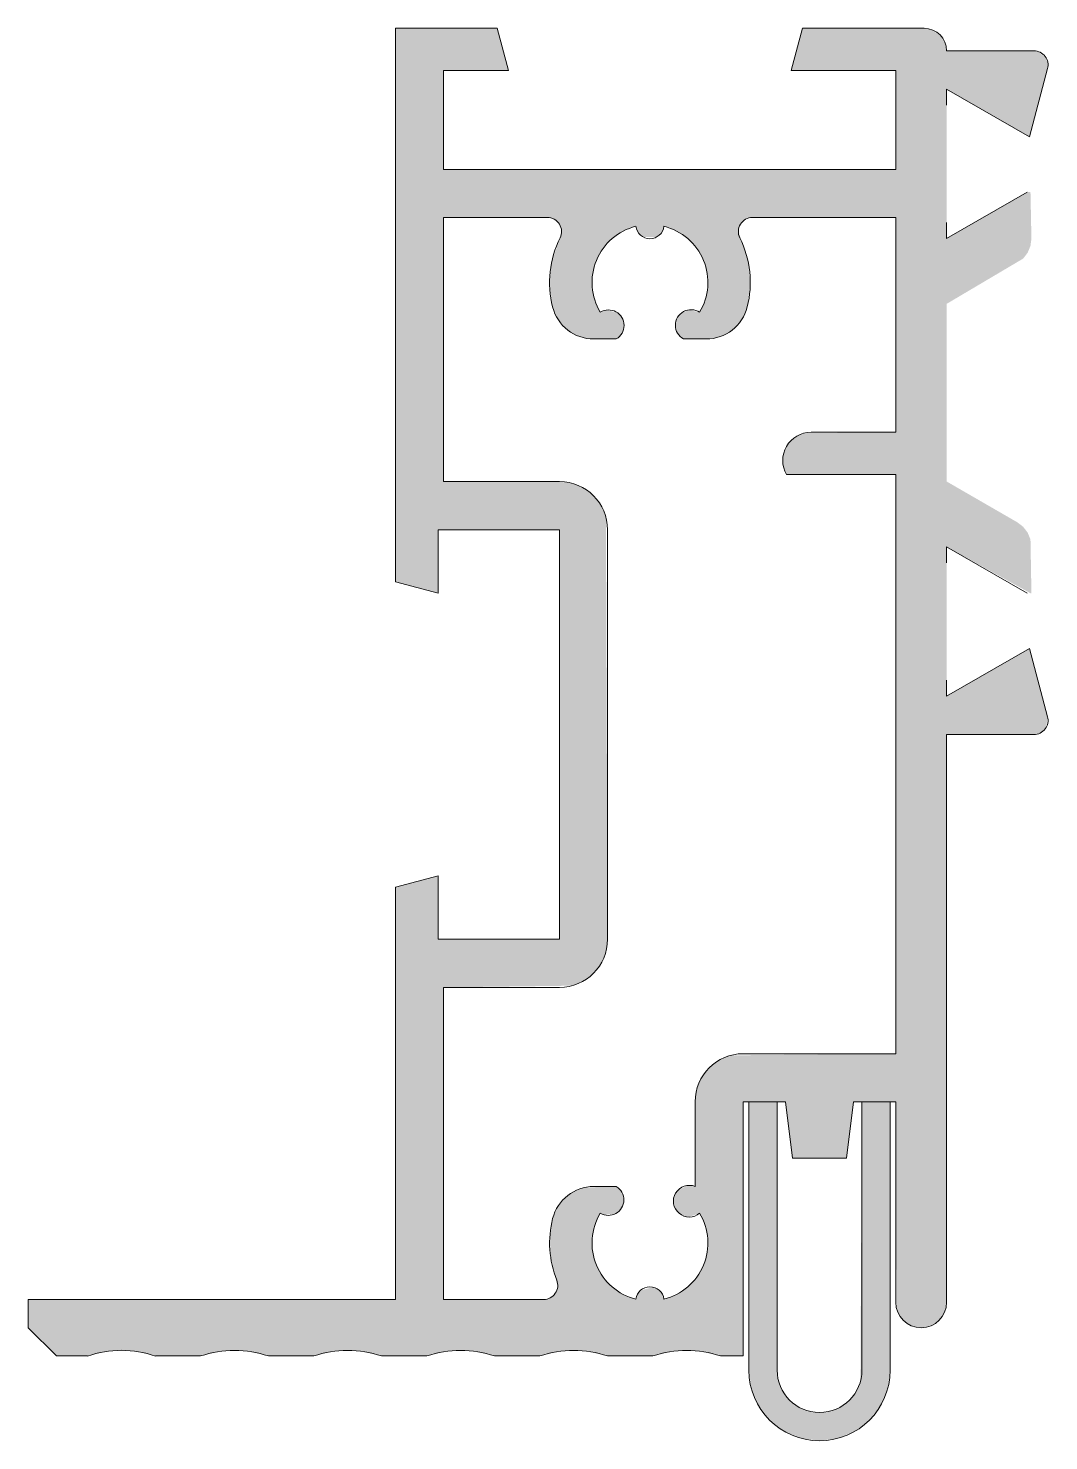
# Model space of a CAD drawing. Header units: metres. Extents: x -32.5 to 3.6, y -3 to 47.
import ezdxf

# ---------------------------------------------------------------- set-up
doc = ezdxf.new("R2010")
doc.units = ezdxf.units.M
doc.layers.add('A-DETL-GENF', color=92, linetype='Continuous', lineweight=18)

# ---------------------------------------------------------------- blocks, each defined once
blk = doc.blocks.new('31 Solarlux p_08 - 31Solarlux p_08-4750183-00_0 Basismaterialen')
at = {"layer": 'A-DETL-GENF'}
h = blk.add_hatch(color=256, dxfattribs=at)
h.paths.add_polyline_path([(-5.098, 47), (-5.5, 45.5), (-1.8, 45.5), (-1.8, 42), (-17.8, 42), (-17.8, 45.5), (-15.5, 45.5), (-15.902, 47), (-19.5, 47), (-19.5, 27.402), (-18, 27), (-18, 29.25), (-13.7, 29.25), (-13.7, 14.75), (-18, 14.75), (-18, 17), (-19.5, 16.598), (-19.5, 2), (-32.5, 2), (-32.5, 1), (-31.5, 0), (-30.4, 0), (-29.607, 0.179), (-28.793, 0.179), (-28, 0), (-26.4, 0), (-25.607, 0.178), (-24.793, 0.178), (-24, 0), (-22.4, 0), (-21.607, 0.178), (-20.793, 0.178), (-20, 0), (-18.4, 0), (-17.607, 0.178), (-16.793, 0.178), (-16, 0), (-14.4, 0), (-13.607, 0.178), (-12.793, 0.178), (-12, 0), (-10.4, 0), (-9.607, 0.178), (-8.793, 0.178), (-8, 0), (-7.2, 0), (-7.2, 9), (-5.7, 9), (-5.45, 7), (-3.55, 7), (-3.3, 9), (-1.8, 9), (-1.769, 1.667), (-1.679, 1.45), (-1.431, 1.183), (-1.35, 1.121), (-1.133, 1.031), (-0.9, 1), (-0.667, 1.031), (-0.45, 1.121), (-0.264, 1.264), (-0.121, 1.45), (-0.031, 1.667), (0, 1.9), (0, 22), (3.219, 22.017), (3.443, 22.146), (3.522, 22.25), (3.572, 22.629), (2.926, 25.043), (0, 23.354), (0, 28.646), (2.966, 27), (3, 27), (2.966, 28.905), (2.866, 29.146), (2.707, 29.354), (2.5, 29.512), (0, 30.956), (0, 37.244), (2.707, 38.846), (2.866, 39.054), (2.966, 39.295), (3, 39.554), (2.966, 41.2), (2.852, 41.2), (0, 39.554), (0, 44.846), (2.926, 43.157), (3.589, 45.7), (3.522, 45.95), (3.219, 46.183), (3.089, 46.2), (0, 46.2), (-0.107, 46.6), (-0.234, 46.766), (-0.593, 46.973), (-0.8, 47), (-1.431, 47)])
h.paths.add_polyline_path([(-14.128, 40.3), (-13.885, 40.237), (-13.703, 40.064), (-13.629, 39.824), (-13.68, 39.578), (-13.961, 38.792), (-14.05, 37.962), (-13.943, 37.134), (-13.827, 36.825), (-13.647, 36.548), (-13.41, 36.317), (-13.129, 36.144), (-12.817, 36.036), (-12.488, 36), (-11.69, 36), (-11.499, 36.185), (-11.417, 36.439), (-11.463, 36.701), (-11.627, 36.911), (-12.004, 37.026), (-12.257, 36.944), (-12.454, 37.38), (-12.544, 37.848), (-12.524, 38.325), (-12.394, 38.785), (-12.161, 39.201), (-11.838, 39.553), (-11.443, 39.82), (-10.996, 39.989), (-10.911, 39.766), (-10.732, 39.607), (-10.268, 39.607), (-10.089, 39.766), (-10.004, 39.989), (-9.557, 39.82), (-9.162, 39.553), (-8.839, 39.201), (-8.606, 38.784), (-8.476, 38.325), (-8.456, 37.848), (-8.546, 37.379), (-8.743, 36.944), (-9.136, 37.03), (-9.385, 36.923), (-9.553, 36.709), (-9.598, 36.441), (-9.51, 36.184), (-9.31, 36), (-8.183, 36.036), (-7.871, 36.144), (-7.59, 36.317), (-7.353, 36.548), (-7.173, 36.825), (-7.057, 37.134), (-6.95, 37.962), (-7.039, 38.792), (-7.371, 39.824), (-7.297, 40.064), (-7.115, 40.237), (-6.872, 40.3), (-1.8, 40.3), (-1.8, 32.7), (-5.059, 32.666), (-5.3, 32.566), (-5.507, 32.407), (-5.666, 32.2), (-5.766, 31.959), (-5.8, 31.7), (-5.766, 31.441), (-5.666, 31.2), (-1.8, 31.2), (-1.8, 10.7), (-7.64, 10.642), (-8.05, 10.472), (-8.402, 10.202), (-8.672, 9.85), (-8.842, 9.44), (-8.9, 9), (-8.9, 6), (-9.174, 6.037), (-9.535, 5.844), (-9.658, 5.596), (-9.646, 5.32), (-9.505, 5.082), (-9.266, 4.942), (-9.129, 4.92), (-8.743, 5.056), (-8.546, 4.62), (-8.456, 4.152), (-8.476, 3.675), (-8.606, 3.215), (-8.839, 2.799), (-9.162, 2.447), (-9.557, 2.18), (-10.004, 2.011), (-10.089, 2.234), (-10.268, 2.393), (-10.38, 2.435), (-10.831, 2.324), (-10.967, 2.128), (-10.996, 2.011), (-11.443, 2.18), (-11.838, 2.447), (-12.161, 2.799), (-12.394, 3.215), (-12.524, 3.675), (-12.544, 4.152), (-12.454, 4.62), (-12.257, 5.056), (-12.136, 5.001), (-11.746, 5.026), (-11.538, 5.189), (-11.431, 5.43), (-11.448, 5.693), (-11.585, 5.918), (-11.69, 6), (-12.817, 5.964), (-13.129, 5.856), (-13.41, 5.683), (-13.647, 5.452), (-13.827, 5.175), (-13.943, 4.866), (-14.047, 4.134), (-13.998, 3.397), (-13.765, 2.446), (-13.848, 2.219), (-14.028, 2.058), (-14.262, 2), (-17.8, 2), (-17.8, 13.05), (-13.26, 13.108), (-12.85, 13.278), (-12.498, 13.548), (-12.228, 13.9), (-12.058, 14.31), (-12, 14.75), (-12.058, 29.69), (-12.228, 30.1), (-12.498, 30.452), (-12.85, 30.722), (-13.26, 30.892), (-13.7, 30.95), (-17.8, 30.95), (-17.8, 40.3)])
blk.add_hatch(color=256, dxfattribs=at).paths.add_polyline_path([(-6.999, 9), (-6.999, -0.5), (-6.914, -1.147), (-6.664, -1.75), (-6.267, -2.268), (-5.749, -2.665), (-5.146, -2.915), (-4.499, -3), (-3.852, -2.915), (-3.249, -2.665), (-2.732, -2.268), (-2.334, -1.75), (-2.085, -1.147), (-1.999, -0.5), (-1.999, 9), (-2.999, 9), (-3.051, -0.888), (-3.2, -1.25), (-3.439, -1.561), (-3.749, -1.799), (-4.111, -1.949), (-4.499, -2), (-4.888, -1.949), (-5.249, -1.799), (-5.56, -1.561), (-5.798, -1.25), (-5.948, -0.888), (-5.999, -0.5), (-5.999, 9)])
for p, q in [((-15.902, 47), (-19.5, 47)), ((-19.5, 47), (-19.5, 27.402)), ((-15.5, 45.5), (-15.902, 47)), ((-5.098, 47), (-5.5, 45.5)), ((-0.8, 47), (-5.098, 47)), ((3.089, 46.2), (0, 46.2)), ((2.926, 43.157), (3.572, 45.571)), ((-17.8, 42), (-17.8, 45.5)), ((-17.8, 45.5), (-15.5, 45.5)), ((-5.5, 45.5), (-1.8, 45.5)), ((-1.8, 45.5), (-1.8, 42)), ((0, 44.281), (0, 44.846)), ((0, 44.846), (2.926, 43.157)), ((-1.8, 42), (-17.8, 42)), ((2.852, 41.2), (0, 39.554)), ((-17.8, 30.95), (-17.8, 40.3)), ((-17.8, 40.3), (-14.128, 40.3)), ((-6.872, 40.3), (-1.8, 40.3)), ((-1.8, 40.3), (-1.8, 32.7)), ((0, 39.554), (0, 40.119)), ((-12.488, 36), (-11.69, 36)), ((-9.31, 36), (-8.512, 36)), ((-1.8, 32.7), (-4.8, 32.7)), ((-5.666, 31.2), (-1.8, 31.2)), ((-1.8, 31.2), (-1.8, 10.7)), ((-13.7, 30.95), (-17.8, 30.95)), ((-18, 27), (-18, 29.25)), ((-18, 29.25), (-13.7, 29.25)), ((-13.7, 29.25), (-13.7, 14.75)), ((-12, 14.75), (-12, 29.25)), ((0, 28.081), (0, 28.646)), ((0, 28.646), (2.852, 27)), ((-19.5, 27.402), (-18, 27)), ((2.926, 25.043), (0, 23.354)), ((3.572, 22.629), (2.926, 25.043)), ((0, 23.354), (0, 23.919)), ((0, 1.9), (0, 22)), ((0, 22), (3.089, 22)), ((-18, 17), (-19.5, 16.598)), ((-19.5, 16.598), (-19.5, 2)), ((-18, 14.75), (-18, 17)), ((-13.7, 14.75), (-18, 14.75)), ((-17.8, 2), (-17.8, 13.05)), ((-17.8, 13.05), (-13.7, 13.05)), ((-1.8, 10.7), (-7.2, 10.7)), ((-8.9, 9), (-8.9, 6)), ((-7.2, 0), (-7.2, 9)), ((-7.2, 9), (-6.999, 9)), ((-6.999, 9), (-6.999, -0.5)), ((-5.999, 9), (-6.999, 9)), ((-5.999, 9), (-5.7, 9)), ((-5.999, -0.5), (-5.999, 9)), ((-5.7, 9), (-5.45, 7)), ((-3.55, 7), (-3.3, 9)), ((-3.3, 9), (-2.999, 9)), ((-1.999, 9), (-2.999, 9)), ((-2.999, 9), (-2.999, -0.5)), ((-1.999, 9), (-1.8, 9)), ((-1.999, -0.5), (-1.999, 9)), ((-1.8, 9), (-1.8, 1.9)), ((-5.45, 7), (-3.55, 7)), ((-11.69, 6), (-12.488, 6)), ((-19.5, 2), (-32.5, 2)), ((-32.5, 2), (-32.5, 1)), ((-14.262, 2), (-17.8, 2)), ((-32.5, 1), (-31.5, 0)), ((-31.5, 0), (-30.4, 0)), ((-28, 0), (-26.4, 0)), ((-24, 0), (-22.4, 0)), ((-20, 0), (-18.4, 0)), ((-16, 0), (-14.4, 0)), ((-12, 0), (-10.4, 0)), ((-8, 0), (-7.2, 0))]:
    blk.add_line(p, q, dxfattribs=at)
for centre, radius, start, end in [((-0.8, 46.2), 0.8, 360, 90), ((3.089, 45.7), 0.5, 345, 90), ((-14.128, 39.8), 0.5, 333.6122, 90), ((-6.872, 39.8), 0.5, 90, 206.3878), ((-10.5, 38), 3.55, 153.6122, 194.117), ((-10.5, 38), 2.05, 104.0095, 210.9905), ((-10.5, 40.05), 0.5, 187.0047, 352.9953), ((-10.5, 38), 2.05, 329.0059, 75.9905), ((-10.5, 38), 3.55, 345.883, 26.3878), ((-12.488, 37.5), 1.5, 194.117, 270), ((-11.966, 36.477), 0.551, 300.0888, 121.8923), ((-9.049, 36.486), 0.551, 56.2781, 241.7338), ((-8.512, 37.5), 1.5, 270, 345.883), ((-4.8, 31.7), 1, 90, 210), ((-13.7, 29.25), 1.7, 360, 90), ((3.089, 22.5), 0.5, 270, 15), ((-13.7, 14.75), 1.7, 270, 0), ((-7.2, 9), 1.7, 90, 180), ((-9.109, 5.48), 0.561, 68.0983, 310.8212), ((-12.488, 4.5), 1.5, 90, 165.883), ((-11.973, 5.527), 0.551, 238.9219, 59.097), ((-10.5, 4), 2.05, 149.0095, 255.9905), ((-10.5, 4), 2.05, 284.0095, 30.9905), ((-10.5, 4), 3.55, 165.883, 201.7385), ((-14.262, 2.5), 0.5, 270, 21.7385), ((-10.5, 1.95), 0.5, 7.0047, 172.9953), ((-0.9, 1.9), 0.9, 180, 360), ((-29.2, -3.474), 3.675, 70.944, 109.056), ((-25.2, -3.5), 3.7, 71.0754, 108.9246), ((-21.2, -3.5), 3.7, 71.0754, 108.9246), ((-17.2, -3.5), 3.7, 71.0754, 108.9246), ((-13.2, -3.5), 3.7, 71.0754, 108.9246), ((-9.2, -3.5), 3.7, 71.0754, 108.9246), ((-4.499, -0.5), 2.5, 180, 360), ((-4.499, -0.5), 1.5, 180, 360)]:
    blk.add_arc(centre, radius, start, end, dxfattribs=at)

msp = doc.modelspace()

# ---------------------------------------------------------------- block references
msp.add_blockref('31 Solarlux p_08 - 31Solarlux p_08-4750183-00_0 Basismaterialen', (0, 0))

doc.saveas('drawing.dxf')
